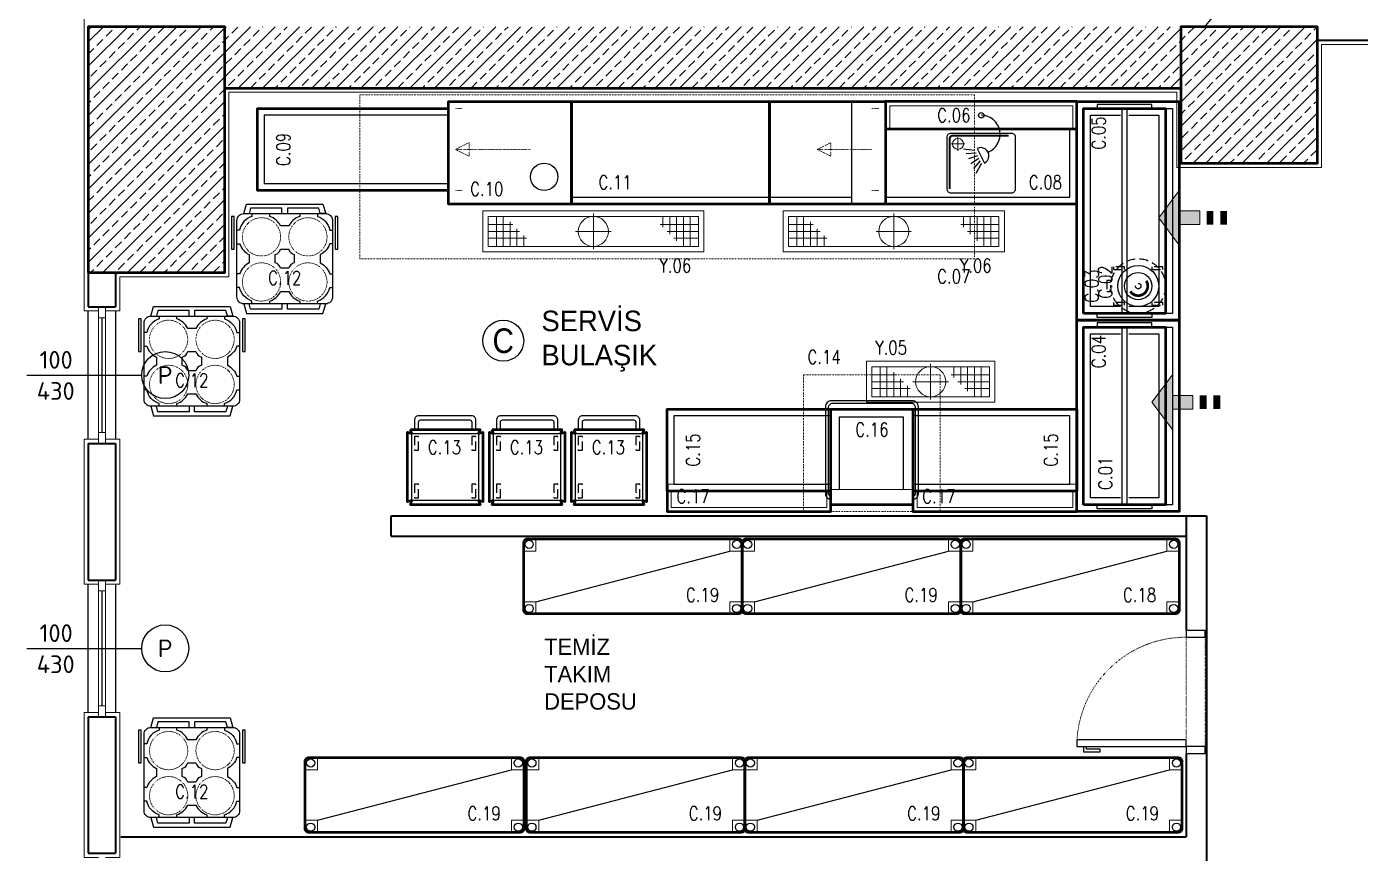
# Model space of a CAD drawing. Header units: millimetres. Extents: x 1443065 to 1517367, y 3763150 to 3779068.
# Drawn here: x 1485952 to 1486929, y 3768252 to 3768857 of the extents above; entities that cross this region are included whole.
import ezdxf
from ezdxf.enums import TextEntityAlignment as Align

# ---------------------------------------------------------------- set-up
doc = ezdxf.new("R2010")
doc.units = ezdxf.units.MM
for name, pattern in [('BORDER', [1.75, 0.5, -0.25, 0.5, -0.25, 0, -0.25]), ('DASHDOTX2', [2, 1, -0.5, 0, -0.5]), ('DASHED2', [0.375, 0.25, -0.125]), ('DOT', [0.25, 0, -0.25]), ('HIDDEN', [9.525, 6.35, -3.175])]:
    doc.linetypes.add(name, pattern=pattern)
for name, color, linetype, lineweight in [('-DWG_ANA', 7, 'Continuous', 50), ('-DWG_ANA_1', 7, 'BORDER', 25), ('-DWG_DETAY1', 7, 'Continuous', 25), ('-DWG_DETAY2', 7, 'Continuous', 15), ('-DWG_DETAY3', 7, 'Continuous', 15), ('-DWG_DETAY4', 7, 'DOT', 18), ('DUVAR', 2, 'Continuous', 35), ('DVL-C', 7, 'DASHDOTX2', 20), ('k-cizgi', 7, 'Continuous', 0), ('KAPI', 32, 'Continuous', 25), ('kapi-acilis', 43, 'DOT', 15), ('MERDIVEN', 4, 'Continuous', 20), ('NO', 7, 'Continuous', 30), ('PLAN', 253, 'Continuous', 15), ('SIVA', 3, 'Continuous', 9), ('TASIYICI', 170, 'Continuous', 50), ('TEFRIS', 165, 'Continuous', 15), ('yerizg-a', 7, 'Continuous', 15), ('yerizg-b', 7, 'Continuous', 9)]:
    doc.layers.add(name, color=color, linetype=linetype, lineweight=lineweight)
for name, color, linetype in [('BL-C', 140, 'Continuous'), ('BL-Y', 144, 'Continuous'), ('m-DOG_gor', 8, 'Continuous'), ('m-TAR_duvar', 8, 'Continuous'), ('m-TFR_vitrifiye', 1, 'Continuous'), ('m-YAZ_poz', 7, 'Continuous'), ('YAZI_BLM_1', 7, 'Continuous'), ('YAZI_BLM_2', 10, 'Continuous'), ('YRNO', 7, 'Continuous')]:
    doc.layers.add(name, color=color, linetype=linetype)
doc.styles.add('BLM_YAZI', font='stylu.ttf', dxfattribs={"width": 0.8})
doc.styles.add('mono', font='isocpeur.ttf')
doc.styles.add('ROMANS', font='romans.shx', dxfattribs={"width": 0.8})
doc.styles.get("Standard").update_dxf_attribs({"font": 'arial.ttf'})
pattern_1 = [(45, (67479.789, -87954.948), (-8.98025612, 8.98025612), []), (45, (67488.769, -87954.948), (-8.98025612, 8.98025612), [6.35, -3.175])]

# ---------------------------------------------------------------- blocks, each defined once
blk = doc.blocks.new('m-penpoz')
blk.add_line((0, -1.625), (0, 0))
blk.add_circle((0, 0.332), 0.332)
blk.add_attdef('POZNO', text='', height=0.18).set_placement((0, 0.332), align=Align.MIDDLE)
blk.add_attdef('HEIGHT', text='', height=0.18, rotation=90).set_placement((0.069, -1.625), align=Align.TOP_LEFT)
blk.add_attdef('WIDTH', text='', height=0.18, rotation=90).set_placement((0, -1.625), align=Align.BOTTOM_LEFT)
blk = doc.blocks.new('BSN160')
at = {"layer": '-DWG_ANA', "color": 0}
blk.add_lwpolyline([(80, -75), (0, -75), (0, 0), (160, 0), (160, -75), (80, -75)], dxfattribs=at)
at = {"layer": '-DWG_DETAY1', "color": 0}
blk.add_lwpolyline([(75, -70), (75, -70), (5, -70), (5, -5), (155, -5), (155, -70), (75, -70), (75, -70)], dxfattribs=at)
at = {"layer": 'NO', "linetype": 'Continuous', "style": 'ROMANS', "width": 0.8}
blk.add_attdef('NO', text='', height=10, dxfattribs=at).set_placement((23, -59), align=Align.MIDDLE)
blk = doc.blocks.new('BSN140')
at = {"layer": '-DWG_ANA', "color": 0}
blk.add_lwpolyline([(80, -75), (0, -75), (0, 0), (140, 0), (140, -75), (80, -75)], dxfattribs=at)
at = {"layer": '-DWG_DETAY1', "color": 0}
blk.add_lwpolyline([(75, -70), (75, -70), (5, -70), (5, -5), (135, -5), (135, -70), (75, -70), (75, -70)], dxfattribs=at)
at = {"layer": 'NO', "linetype": 'Continuous', "style": 'ROMANS', "width": 0.8}
blk.add_attdef('NO', text='', height=10, dxfattribs=at).set_placement((23, -59), align=Align.MIDDLE)
blk = doc.blocks.new('BYK360R')
at = {"layer": '-DWG_ANA', "color": 0}
for points in [[(-85, 0), (-85, -75), (-230, -75), (-230, 0)], [(0, 0), (0, -75), (-85, -75), (-85, 0)]]:
    blk.add_lwpolyline(points, close=True, dxfattribs=at)
at = {"layer": '-DWG_DETAY1', "color": 0}
for points in [[(-25, 0), (-25, -75)], [(-230, -70), (-25, -70)]]:
    blk.add_lwpolyline(points, dxfattribs=at)
at = {"layer": '-DWG_DETAY4', "color": 0}
for points in [[(-10, -5), (-5, -5)], [(-10, -35), (-50, -35), (-40, -40), (-40, -30), (-50, -35)], [(-5, -65), (-10, -65)]]:
    blk.add_lwpolyline(points, dxfattribs=at)
at = {"layer": 'NO', "linetype": 'Continuous', "style": 'ROMANS', "width": 0.8}
blk.add_attdef('NO', text='', height=10, dxfattribs=at).set_placement((-198, -59), align=Align.MIDDLE)
blk = doc.blocks.new('BYKK90R')
at = {"layer": '-DWG_ANA', "color": 0}
blk.add_lwpolyline([(0, 0), (0, -75), (-90, -75), (-90, 0)], close=True, dxfattribs=at)
at = {"layer": '-DWG_DETAY1', "color": 0}
blk.add_circle((-20, -55), 10, dxfattribs=at)
at = {"layer": '-DWG_DETAY4', "color": 0}
for points in [[(-85, -5), (-80, -5)], [(-30, -35), (-85, -35), (-75, -40), (-75, -30), (-85, -35)], [(-80, -65), (-85, -65)]]:
    blk.add_lwpolyline(points, dxfattribs=at)
at = {"layer": 'NO', "linetype": 'Continuous', "style": 'ROMANS', "width": 0.8}
blk.add_attdef('NO', text='', height=10, dxfattribs=at).set_placement((-62, -64), align=Align.MIDDLE)
blk = doc.blocks.new('BTN140')
at = {"layer": '-DWG_ANA', "color": 0}
blk.add_lwpolyline([(0, 30), (140, 30), (140, -30), (0, -30)], dxfattribs=at)
at = {"layer": '-DWG_DETAY1', "color": 0, "linetype": 'Continuous'}
blk.add_lwpolyline([(0, -25), (135, -25), (135, 25), (0, 25)], dxfattribs=at)
at = {"layer": '-DWG_DETAY3', "color": 0}
blk.add_line((0, -30), (0, 30), dxfattribs=at)
at = {"layer": 'NO', "linetype": 'Continuous', "style": 'ROMANS', "width": 0.8}
blk.add_attdef('NO', text='', height=10, rotation=90, dxfattribs=at).set_placement((121, 0), align=Align.MIDDLE)
blk = doc.blocks.new('BK_54L')
at = {"layer": '-DWG_DETAY1', "color": 0}
blk.add_lwpolyline([(-22, -8), (22, -8, -0.414214), (25, -11), (25, -49, -0.414214), (22, -52), (-22, -52, -0.414214), (-25, -49), (-25, -11, -0.414214)], format="xyb", close=True, dxfattribs=at)
at = {"layer": '-DWG_DETAY2', "color": 0, "const_width": 1.5}
blk.add_lwpolyline([(20, -10), (-21, -10, 0.414214), (-23, -12), (-23, -49)], format="xyb", dxfattribs=at)
at = {"layer": '-DWG_DETAY2', "color": 0}
for points in [[(-22, -16), (-12, -16)], [(-17, -11), (-17, -21)]]:
    blk.add_lwpolyline(points, dxfattribs=at)
blk.add_circle((-17, -16), 4, dxfattribs=at)
blk = doc.blocks.new('BEN140r')
at = {"layer": '-DWG_ANA', "color": 0}
for points in [[(140, -20), (140, 0), (0, 0), (0, -20)], [(0, -20), (140, -20)], [(140, -75), (0, -75)]]:
    blk.add_lwpolyline(points, dxfattribs=at)
at = {"layer": '-DWG_DETAY1', "color": 0, "linetype": 'Continuous'}
blk.add_lwpolyline([(0, -70), (135, -70), (135, -20)], dxfattribs=at)
at = {"layer": '-DWG_DETAY2', "color": 0}
blk.add_lwpolyline([(3, -20), (3, -3), (137, -3), (137, -20)], dxfattribs=at)
at = {"layer": '-DWG_DETAY3', "color": 0}
for p, q in [((0, -75), (0, -20)), ((140, -20), (140, -75))]:
    blk.add_line(p, q, dxfattribs=at)
at = {"layer": '-DWG_DETAY1', "color": 0}
blk.add_blockref('BK_54L', (70, -15), dxfattribs=at)
at = {"layer": 'NO', "linetype": 'Continuous', "style": 'ROMANS', "width": 0.8}
blk.add_attdef('NO', text='', height=10, dxfattribs=at).set_placement((117, -59), align=Align.MIDDLE)
blk = doc.blocks.new('BSU100A')
at = {"layer": '-DWG_DETAY1', "color": 0, "const_width": 2}
blk.add_lwpolyline([(3.88, -5.82, 1), (-3.88, 5.82)], format="xyb", dxfattribs=at)
at = {"layer": '-DWG_DETAY1', "color": 0}
for radius in [15, 10]:
    blk.add_circle((0, 0), radius, dxfattribs=at)
blk = doc.blocks.new('acp100')
at = {"layer": '-DWG_ANA_1', "color": 0, "linetype": 'HIDDEN'}
blk.add_circle((0, 0), 20, dxfattribs=at)
at = {"layer": '-DWG_DETAY1', "color": 0, "linetype": 'HIDDEN'}
for points in [[(-14, 18), (-14, 10), (-12, 10), (-12, 18)], [(12, 18), (12, 10), (14, 10), (14, 18)], [(-14, -10), (-14, -18), (-12, -18), (-12, -10)], [(12, -10), (12, -18), (14, -18), (14, -10)]]:
    blk.add_lwpolyline(points, close=True, dxfattribs=at)
blk.add_lwpolyline([(-4, -20), (-4, -23), (4, -23), (4, -20)], dxfattribs=at)
blk.add_circle((0, 0), 2, dxfattribs=at)
at = {"layer": 'NO', "linetype": 'Continuous', "style": 'ROMANS', "width": 0.8}
blk.add_attdef('NO', text='', height=10, dxfattribs=at).set_placement((0, -34), align=Align.MIDDLE)
blk = doc.blocks.new('BRT160')
at = {"layer": '-DWG_ANA', "color": 0}
blk.add_lwpolyline([(155, -60), (5, -60), (5, 0), (155, 0)], close=True, dxfattribs=at)
at = {"layer": '-DWG_DETAY1', "color": 0}
for points in [[(10, -27), (10, -5), (150, -5), (150, -27)], [(155, -28), (5, -28), (5, -32), (155, -32)], [(150, -33), (150, -55), (10, -55), (10, -33)]]:
    blk.add_lwpolyline(points, dxfattribs=at)
for points in [[(5, -10), (2, -10), (2, -50), (5, -50)], [(155, -10), (158, -10), (158, -50), (155, -50)]]:
    blk.add_lwpolyline(points, close=True, dxfattribs=at)
at = {"layer": 'NO', "linetype": 'Continuous', "style": 'ROMANS', "width": 0.8}
blk.add_attdef('NO', text='', height=10, dxfattribs=at).set_placement((132, -44), align=Align.MIDDLE)
blk = doc.blocks.new('BRT140')
at = {"layer": '-DWG_ANA', "color": 0}
blk.add_lwpolyline([(135, -60), (5, -60), (5, 0), (135, 0)], close=True, dxfattribs=at)
at = {"layer": '-DWG_DETAY1', "color": 0}
for points in [[(10, -27), (10, -5), (130, -5), (130, -27)], [(135, -28), (5, -28), (5, -32), (135, -32)], [(130, -33), (130, -55), (10, -55), (10, -33)]]:
    blk.add_lwpolyline(points, dxfattribs=at)
for points in [[(5, -10), (2, -10), (2, -50), (5, -50)], [(135, -10), (138, -10), (138, -50), (135, -50)]]:
    blk.add_lwpolyline(points, close=True, dxfattribs=at)
at = {"layer": 'NO', "linetype": 'Continuous', "style": 'ROMANS', "width": 0.8}
blk.add_attdef('NO', text='', height=10, dxfattribs=at).set_placement((112, -44), align=Align.MIDDLE)
blk = doc.blocks.new('BTN120')
at = {"layer": '-DWG_ANA', "color": 0}
blk.add_lwpolyline([(0, 30), (120, 30), (120, -30), (0, -30)], dxfattribs=at)
at = {"layer": '-DWG_DETAY1', "color": 0, "linetype": 'Continuous'}
blk.add_lwpolyline([(0, -25), (115, -25), (115, 25), (0, 25)], dxfattribs=at)
at = {"layer": '-DWG_DETAY3', "color": 0}
blk.add_line((0, -30), (0, 30), dxfattribs=at)
at = {"layer": 'NO', "linetype": 'Continuous', "style": 'ROMANS', "width": 0.8}
blk.add_attdef('NO', text='', height=10, rotation=90, dxfattribs=at).set_placement((101, 0), align=Align.MIDDLE)
blk = doc.blocks.new('BYM102')
at = {"layer": '-DWG_ANA', "color": 0}
blk.add_lwpolyline([(0, 0), (60, 0), (60, -70), (0, -70)], close=True, dxfattribs=at)
at = {"layer": '-DWG_DETAY1', "color": 0}
for points in [[(0, -4), (0, -4, 0.414214), (-4, -8), (-4, -71.5, 0.414214), (0.5, -76), (59.5, -76, 0.414214), (64, -71.5), (64, -8, 0.414214), (60, -4), (60, -4)], [(0, -6), (0, -6, 0.339359), (-2, -8.5), (-2, -71, 0.414214), (1, -74), (59, -74, 0.414214), (62, -71), (62, -8.5, 0.339359), (60, -6), (60, -6)]]:
    blk.add_lwpolyline(points, format="xyb", dxfattribs=at)
blk.add_lwpolyline([(7, -11), (7, -64), (54, -64), (54, -11)], dxfattribs=at)
at = {"layer": '-DWG_DETAY2', "color": 0}
blk.add_lwpolyline([(0, -11), (60, -11)], dxfattribs=at)
at = {"layer": 'NO', "linetype": 'Continuous', "style": 'ROMANS', "width": 0.8}
blk.add_attdef('NO', text='', height=10, dxfattribs=at).set_placement((30, -55), align=Align.MIDDLE)
blk = doc.blocks.new('BES120')
at = {"layer": '-DWG_ANA', "color": 0}
blk.add_lwpolyline([(120, -20), (120, 0), (0, 0), (0, -20)], dxfattribs=at)
at = {"layer": '-DWG_DETAY2', "color": 0}
for points in [[(3, -15), (3, -3), (117, -3), (117, -15)], [(0, -20), (120, -20)]]:
    blk.add_lwpolyline(points, dxfattribs=at)
at = {"layer": 'NO', "linetype": 'Continuous', "style": 'ROMANS', "width": 0.8}
blk.add_attdef('NO', text='', height=10, dxfattribs=at).set_placement((101, -11), align=Align.MIDDLE)
blk = doc.blocks.new('DDS102')
at = {"layer": 'DVL-C', "color": 0}
blk.add_lwpolyline([(0, 0), (100, 0), (100, -100), (0, -100)], close=True, dxfattribs=at)
at = {"layer": 'NO', "linetype": 'Continuous', "style": 'ROMANS', "width": 0.8}
blk.add_attdef('NO', text='', height=10, dxfattribs=at).set_placement((85, -113), align=Align.MIDDLE)
blk = doc.blocks.new('DDB453')
at = {"layer": 'DVL-C', "color": 0}
blk.add_lwpolyline([(0, 0), (450, 0), (450, -120), (0, -120)], close=True, dxfattribs=at)
at = {"layer": 'NO', "linetype": 'Continuous', "style": 'ROMANS', "width": 0.8}
blk.add_attdef('NO', text='', height=10, dxfattribs=at).set_placement((435, -133), align=Align.MIDDLE)
blk = doc.blocks.new('J-K109l')
at = {"layer": 'KAPI', "linetype": 'Continuous'}
blk.add_lwpolyline([(5, 10), (10, 10), (10, 90), (5, 90)], close=True, dxfattribs=at)
blk.add_lwpolyline([(5, 85), (1, 85), (1, 73), (3, 73), (3, 83), (5, 83)], dxfattribs=at)
at = {"layer": 'kapi-acilis', "linetype": 'DOT'}
blk.add_arc((5, 10), 80, 0, 90, dxfattribs=at)
blk = doc.blocks.new('IDD166')
at = {"layer": '-DWG_ANA', "color": 0}
blk.add_lwpolyline([(3, 0), (157, 0, -0.414214), (160, -3), (160, -52, -0.414214), (157, -55), (3, -55, -0.414214), (0, -52), (0, -3, -0.414214)], format="xyb", close=True, dxfattribs=at)
at = {"layer": '-DWG_DETAY1', "color": 0}
blk.add_lwpolyline([(9, -46), (151, -9)], dxfattribs=at)
for centre in [(4, -4), (156, -4), (4, -51), (156, -51)]:
    blk.add_circle(centre, 3, dxfattribs=at)
at = {"layer": '-DWG_DETAY2', "color": 0, "linetype": 'Continuous'}
for points in [[(0, -9), (9, -9), (9, 0)], [(151, 0), (151, -9), (160, -9)], [(0, -46), (9, -46), (9, -55)], [(160, -46), (151, -46), (151, -55)]]:
    blk.add_lwpolyline(points, dxfattribs=at)
at = {"layer": 'NO', "linetype": 'Continuous', "style": 'ROMANS', "width": 0.8}
blk.add_attdef('NO', text='', height=10, dxfattribs=at).set_placement((131, -41), align=Align.MIDDLE)
blk = doc.blocks.new('1UC-TAA6')
at = {"layer": '-DWG_ANA_1', "color": 0, "linetype": 'Continuous'}
blk.add_lwpolyline([(-30, 33), (30, 33, -0.414214), (35, 28), (35, -28, -0.414214), (30, -33), (-30, -33, -0.414214), (-35, -28), (-35, 28, -0.414214)], format="xyb", close=True, dxfattribs=at)
at = {"layer": '-DWG_DETAY1', "color": 0, "linetype": 'Continuous'}
for points in [[(-30, 33), (-28, 40), (28, 40), (30, 33), (26, 33), (25, 37), (2, 37), (2, 33)], [(-2, 33), (-2, 37), (-25, 37), (-26, 33)], [(-30, -33), (-28, -40), (28, -40), (30, -33), (26, -33), (25, -37), (2, -37), (2, -33)], [(-2, -33), (-2, -37), (-25, -37), (-26, -33)]]:
    blk.add_lwpolyline(points, dxfattribs=at)
for points in [[(-39, 7), (-37, 7), (-37, 31), (-39, 31)], [(37, 7), (39, 7), (39, 31), (37, 31)]]:
    blk.add_lwpolyline(points, close=True, dxfattribs=at)
for points in [[(-24, 33), (-24, 31, 0.265564), (-33, 21), (-35, 21)], [(11, 33), (11, 31, 0.200269), (3, 24), (0, 24), (-3, 24, 0.200269), (-11, 31), (-11, 33)], [(24, 33), (24, 31, -0.265564), (33, 21), (35, 21)], [(-35, 11), (-33, 11, 0.200269), (-26, 3), (-26, 0), (-26, -3, 0.200269), (-33, -11), (-35, -11)], [(35, 11), (33, 11, -0.200269), (26, 3), (26, 0), (26, -3, -0.200269), (33, -11), (35, -11)], [(-24, -33), (-24, -31, -0.265564), (-33, -21), (-35, -21)], [(-11, -33), (-11, -31, 0.200269), (-3, -24), (0, -24), (3, -24, 0.200269), (11, -31), (11, -33)], [(24, -33), (24, -31, 0.265564), (33, -21), (35, -21)]]:
    blk.add_lwpolyline(points, format="xyb", dxfattribs=at)
blk.add_lwpolyline([(0, -7), (-3, -7, 0.265564), (-7, -3), (-7, 0), (-7, 3, 0.265564), (-3, 7), (0, 7), (3, 7, 0.265564), (7, 3), (7, 0), (7, -3, 0.265564), (3, -7)], format="xyb", close=True, dxfattribs=at)
at = {"layer": '-DWG_DETAY2', "color": 0, "linetype": 'DOT'}
for centre in [(-17, 16), (17, 16), (-17, -17), (17, -17)]:
    blk.add_circle(centre, 14, dxfattribs=at)
at = {"layer": 'NO', "linetype": 'Continuous', "style": 'ROMANS', "width": 0.8}
blk.add_attdef('NO', text='', height=10, dxfattribs=at).set_placement((0, -14), align=Align.MIDDLE)
blk = doc.blocks.new('AKT100')
at = {"layer": '-DWG_ANA', "color": 0}
blk.add_lwpolyline([(53, -55), (2, -55), (3, -52), (0, -53), (0, -2), (3, -3), (2, 0), (53, 0), (52, -3), (55, -2), (55, -53), (52, -52)], close=True, dxfattribs=at)
at = {"layer": '-DWG_DETAY1', "color": 0}
blk.add_lwpolyline([(3, -3), (52, -3), (52, -52), (3, -52)], close=True, dxfattribs=at)
at = {"layer": '-DWG_DETAY1', "color": 0, "linetype": 'HIDDEN'}
for points in [[(5, -5), (5, -15), (8, -15), (8, -5)], [(47, -5), (47, -15), (50, -15), (50, -5)], [(5, -40), (5, -50), (8, -50), (8, -40)], [(47, -40), (47, -50), (50, -50), (50, -40)]]:
    blk.add_lwpolyline(points, close=True, dxfattribs=at)
at = {"layer": '-DWG_DETAY1', "color": 0}
blk.add_lwpolyline([(5, -55), (5, -62, 0.414214), (8, -65), (47, -65, 0.414214), (50, -62), (50, -55), (47, -55), (47, -60.5, -0.414214), (45.5, -62), (9.5, -62, -0.414214), (8, -60.5), (8, -55)], format="xyb", dxfattribs=at)
at = {"layer": 'NO', "linetype": 'Continuous', "style": 'ROMANS', "width": 0.8}
blk.add_attdef('NO', text='', height=10, dxfattribs=at).set_placement((28, -42), align=Align.MIDDLE)
blk = doc.blocks.new('1cc-mt001')
at = {"layer": '-DWG_DETAY1', "color": 0}
for points in [[(-4.54, -25.81), (-12.89, -24.76)], [(-3.59, -27.72), (-11.1, -28.34)], [(-3.05, -24.32), (2.32, -35.05)], [(-2.63, -29.62), (-9.31, -31.92)], [(-1.68, -31.53), (-7.52, -35.5)], [(-0.72, -33.44), (-5.73, -39.07)], [(0.23, -35.35), (-3.94, -42.65)]]:
    blk.add_lwpolyline(points, dxfattribs=at)
blk.add_circle((0, 0), 2, dxfattribs=at)
for centre, radius, start, end in [((-0.06, -13.97), 13.97, 289.84543, 89.75881), ((-0.37, -29.68), 6, 296.56505, 116.56505)]:
    blk.add_arc(centre, radius, start, end, dxfattribs=at)
at = {"layer": 'NO', "linetype": 'Continuous', "style": 'ROMANS', "width": 0.8}
blk.add_attdef('NO', text='', height=10, dxfattribs=at).set_placement((-20, 0), align=Align.MIDDLE)
blk = doc.blocks.new('Y-SIFON')
at = {"layer": 'yerizg-a', "color": 0, "linetype": 'Continuous'}
blk.add_circle((0, 0), 11, dxfattribs=at)
at = {"layer": 'yerizg-b', "color": 0, "linetype": 'DASHED2'}
for points in [[(0, 13), (0, -13)], [(-13, 0), (13, 0)]]:
    blk.add_lwpolyline(points, dxfattribs=at)
blk = doc.blocks.new('1BS-SYK316A')
at = {"layer": 'yerizg-a', "color": 0}
blk.add_lwpolyline([(0, 0), (162, 0), (162, -30), (0, -30)], close=True, dxfattribs=at)
at = {"layer": 'yerizg-b', "color": 0}
for p, q in [((10, -26), (10, -4)), ((15, -4), (15, -26)), ((20, -26), (20, -8)), ((132, -4), (132, -12)), ((137, -4), (137, -17)), ((142, -4), (142, -22)), ((147, -26), (147, -4)), ((152, -4), (152, -26)), ((4, -10), (22, -10)), ((4, -15), (27, -15)), ((25, -26), (25, -13)), ((30, -26), (30, -18)), ((158, -10), (130, -10)), ((158, -15), (135, -15)), ((4, -20), (32, -20)), ((158, -20), (140, -20))]:
    blk.add_line(p, q, dxfattribs=at)
blk.add_lwpolyline([(4, -4), (158, -4), (158, -26), (4, -26)], close=True, dxfattribs=at)
at = {"layer": 'PLAN', "color": 0, "linetype": 'Continuous'}
blk.add_blockref('Y-SIFON', (81, -15), dxfattribs=at)
at = {"layer": 'YRNO', "linetype": 'Continuous', "style": 'ROMANS', "width": 0.8}
blk.add_attdef('YRNO', text='', height=10, dxfattribs=at).set_placement((141, -40), align=Align.MIDDLE)
blk = doc.blocks.new('1BS-SYK39A')
at = {"layer": 'yerizg-a', "color": 0}
blk.add_lwpolyline([(0, 0), (94, 0), (94, -30), (0, -30)], close=True, dxfattribs=at)
at = {"layer": 'yerizg-b', "color": 0}
for p, q in [((10, -26), (10, -4)), ((15, -4), (15, -26)), ((20, -26), (20, -8)), ((64, -4), (64, -12)), ((69, -4), (69, -17)), ((74, -4), (74, -22)), ((79, -26), (79, -4)), ((84, -4), (84, -26)), ((4, -10), (22, -10)), ((4, -15), (27, -15)), ((25, -26), (25, -13)), ((30, -26), (30, -18)), ((90, -10), (62, -10)), ((90, -15), (67, -15)), ((4, -20), (32, -20)), ((90, -20), (72, -20))]:
    blk.add_line(p, q, dxfattribs=at)
blk.add_lwpolyline([(4, -4), (90, -4), (90, -26), (4, -26)], close=True, dxfattribs=at)
at = {"layer": 'PLAN', "color": 0, "linetype": 'Continuous'}
blk.add_blockref('Y-SIFON', (47, -15), dxfattribs=at)
at = {"layer": 'YRNO', "linetype": 'Continuous', "style": 'ROMANS', "width": 0.8}
blk.add_attdef('YRNO', text='', height=10, dxfattribs=at).set_placement((76, -40), align=Align.MIDDLE)
blk = doc.blocks.new('jb-tc2')
at = {"layer": 'YAZI_BLM_1'}
blk.add_circle((0, 0), 15, dxfattribs=at)
at = {"layer": 'YAZI_BLM_1', "style": 'BLM_YAZI'}
for s, p in [('SERVİS', (28, 7)), ('BULAŞIK', (28, -18))]:
    blk.add_text(s, height=15, dxfattribs=at).set_placement(p)
at = {"layer": 'YAZI_BLM_2', "style": 'BLM_YAZI', "width": 0.9}
blk.add_text('C', height=18, dxfattribs=at).set_placement((0, 0), align=Align.MIDDLE)
blk = doc.blocks.new('IDD166-K')
at = {"layer": '-DWG_ANA', "color": 0}
blk.add_lwpolyline([(3, 0), (157, 0, -0.414214), (160, -3), (160, -52, -0.414214), (157, -55), (3, -55, -0.414214), (0, -52), (0, -3, -0.414214)], format="xyb", close=True, dxfattribs=at)
at = {"layer": '-DWG_DETAY1', "color": 0}
blk.add_lwpolyline([(9, -46), (151, -9)], dxfattribs=at)
for centre in [(4, -4), (156, -4), (4, -51), (156, -51)]:
    blk.add_circle(centre, 3, dxfattribs=at)
at = {"layer": '-DWG_DETAY2', "color": 0, "linetype": 'Continuous'}
for points in [[(0, -9), (9, -9), (9, 0)], [(151, 0), (151, -9), (160, -9)], [(0, -46), (9, -46), (9, -55)], [(160, -46), (151, -46), (151, -55)]]:
    blk.add_lwpolyline(points, dxfattribs=at)
at = {"layer": 'NO', "linetype": 'Continuous', "style": 'ROMANS', "width": 0.8}
blk.add_attdef('NO', text='', height=10, dxfattribs=at).set_placement((131, -41), align=Align.MIDDLE)
blk = doc.blocks.new('jd-tntt')
at = {"layer": 'YAZI_BLM_1', "style": 'BLM_YAZI'}
for s, p in [('TEMİZ', (0, 40)), ('TAKIM', (0, 20)), ('DEPOSU', (0, 0))]:
    blk.add_text(s, height=12, dxfattribs=at).set_placement(p)
blk = doc.blocks.new('ja-yonoku')
at = {"layer": 'TEFRIS', "color": 1, "linetype": 'Continuous'}
blk.add_lwpolyline([(5, -20), (-5, -20), (-5, -35), (-20, -35), (0, -50), (20, -35), (5, -35), (5, -20)], dxfattribs=at)
for points in [[(-5, 0), (5, 0), (-5, -5), (5, -5)], [(-5, -10), (5, -10), (-5, -15), (5, -15)], [(-5, -20), (5, -20), (-5, -35), (5, -35)], [(5, -35), (-20, -35), (0, -50), (-20, -35)], [(5, -35), (20, -35), (0, -50), (20, -35)]]:
    blk.add_solid(points, dxfattribs=at)

msp = doc.modelspace()

# ---------------------------------------------------------------- hatches: boundary and pattern name
at = {"layer": 'm-TAR_duvar'}
h = msp.add_hatch(dxfattribs=at)
h.set_pattern_fill('ANSI33', color=256, scale=2)
h.set_pattern_definition(pattern_1)
h.paths.add_polyline_path([(1485997.06, 3768676.58), (1486097.06, 3768676.58), (1486097.06, 3768856.58), (1485997.06, 3768856.58)])
h = msp.add_hatch(dxfattribs=at)
h.set_pattern_fill('ANSI33', color=256, scale=2)
h.set_pattern_definition(pattern_1)
h.paths.add_polyline_path([(1486797.06, 3768856.58), (1486097.06, 3768856.58), (1486097.06, 3768811.58), (1486797.06, 3768811.58)])
h = msp.add_hatch(dxfattribs=at)
h.set_pattern_fill('ANSI33', color=256, scale=2)
h.set_pattern_definition(pattern_1)
h.paths.add_polyline_path([(1486797.06, 3768756.58), (1486897.06, 3768756.58), (1486897.06, 3768856.58), (1486797.06, 3768856.58)])

# ---------------------------------------------------------------- linework, layer by layer
at = {"layer": 'DUVAR'}
for p, q in [((1487077.06, 3768846.58), (1486897.06, 3768846.58)), ((1485997.06, 3768676.58), (1485997.06, 3768651.58)), ((1486017.06, 3768676.58), (1486017.06, 3768651.58)), ((1485997.06, 3768651.58), (1486017.06, 3768651.58)), ((1485997.06, 3768551.58), (1485997.06, 3768451.58)), ((1485997.06, 3768551.58), (1486017.06, 3768551.58)), ((1486017.06, 3768551.58), (1486017.06, 3768451.58)), ((1486218.89, 3768498.61), (1486815.89, 3768498.61)), ((1486218.89, 3768483.61), (1486218.89, 3768498.61)), ((1486800.89, 3768498.61), (1486800.89, 3768414.75)), ((1486815.89, 3768498.61), (1486815.89, 3768193.75)), ((1486218.89, 3768483.61), (1486800.84, 3768483.61)), ((1485997.06, 3768451.58), (1486017.06, 3768451.58)), ((1485997.06, 3768351.58), (1485997.06, 3768251.58)), ((1485997.06, 3768351.58), (1486017.06, 3768351.58)), ((1486017.06, 3768351.58), (1486017.06, 3768251.58)), ((1486800.89, 3768324.75), (1486800.89, 3768263.61)), ((1486020.84, 3768263.61), (1486800.89, 3768263.61)), ((1485997.06, 3768251.58), (1486017.06, 3768251.58))]:
    msp.add_line(p, q, dxfattribs=at)
at = {"layer": 'k-cizgi'}
for p, q in [((1486814.89, 3768414.75), (1486800.89, 3768414.75)), ((1486814.89, 3768324.75), (1486800.89, 3768324.75))]:
    msp.add_line(p, q, dxfattribs=at)
at = {"layer": 'k-cizgi', "linetype": 'DOT'}
msp.add_lwpolyline([(1486800.89, 3768324.75), (1486800.89, 3768414.75), (1486814.89, 3768414.75), (1486814.89, 3768324.75)], dxfattribs=at)
at = {"layer": 'KAPI'}
for points in [[(1486814.89, 3768409.75), (1486814.89, 3768414.75), (1486800.89, 3768414.75), (1486800.89, 3768409.75)], [(1486814.89, 3768324.75), (1486814.89, 3768329.75), (1486800.89, 3768329.75), (1486800.89, 3768324.75)]]:
    msp.add_lwpolyline(points, close=True, dxfattribs=at)
at = {"layer": 'm-DOG_gor', "linetype": 'Continuous'}
for p, q in [((1485997.06, 3768554.58), (1485997.06, 3768648.58)), ((1486007.06, 3768643.58), (1486007.06, 3768559.58)), ((1486017.06, 3768648.58), (1486017.06, 3768554.58)), ((1485997.06, 3768354.58), (1485997.06, 3768448.58)), ((1486017.06, 3768448.58), (1486017.06, 3768354.58)), ((1486007.06, 3768443.58), (1486007.06, 3768359.58))]:
    msp.add_line(p, q, dxfattribs=at)
at = {"layer": 'm-TFR_vitrifiye'}
msp.add_line((1486814.06, 3768856.07), (1487067.06, 3769156.58), dxfattribs=at)
at = {"layer": 'MERDIVEN'}
for points in [[(1486009.56, 3768643.58), (1486009.56, 3768651.58), (1486004.56, 3768651.58), (1486004.56, 3768643.58)], [(1486009.56, 3768559.58), (1486009.56, 3768643.58), (1486004.56, 3768643.58), (1486004.56, 3768559.58)], [(1486009.56, 3768551.58), (1486009.56, 3768559.58), (1486004.56, 3768559.58), (1486004.56, 3768551.58)], [(1486009.56, 3768443.58), (1486009.56, 3768451.58), (1486004.56, 3768451.58), (1486004.56, 3768443.58)], [(1486009.56, 3768359.58), (1486009.56, 3768443.58), (1486004.56, 3768443.58), (1486004.56, 3768359.58)], [(1486009.56, 3768351.58), (1486009.56, 3768359.58), (1486004.56, 3768359.58), (1486004.56, 3768351.58)]]:
    msp.add_lwpolyline(points, close=True, dxfattribs=at)
at = {"layer": 'SIVA'}
for points in [[(1486004.56, 3769230.09), (1485994.06, 3769230.09), (1485994.06, 3768648.58), (1486004.56, 3768648.58)], [(1487090.06, 3769156.65), (1487090.06, 3769148.72), (1487080.06, 3769148.72), (1487080.06, 3768843.58), (1486900.06, 3768843.58), (1486900.06, 3768753.58), (1486794.06, 3768753.58), (1486794.06, 3768808.58), (1486100.06, 3768808.58), (1486100.06, 3768673.58), (1486020.06, 3768673.58), (1486020.06, 3768648.58), (1486009.56, 3768648.58)], [(1486004.56, 3768448.58), (1485994.06, 3768448.58), (1485994.06, 3768554.58), (1486004.56, 3768554.58)], [(1486009.56, 3768554.58), (1486020.06, 3768554.58), (1486020.06, 3768448.58), (1486009.56, 3768448.58)], [(1486004.56, 3768248.58), (1485994.06, 3768248.58), (1485994.06, 3768354.58), (1486004.56, 3768354.58)], [(1486009.56, 3768354.58), (1486020.06, 3768354.58), (1486020.06, 3768248.58), (1486009.56, 3768248.58)]]:
    msp.add_lwpolyline(points, dxfattribs=at)
at = {"layer": 'TASIYICI'}
msp.add_line((1486097.06, 3768811.58), (1486797.06, 3768811.58), dxfattribs=at)
for points in [[(1485997.06, 3768676.58), (1486097.06, 3768676.58), (1486097.06, 3768856.58), (1485997.06, 3768856.58)], [(1486797.06, 3768756.58), (1486897.06, 3768756.58), (1486897.06, 3768856.58), (1486797.06, 3768856.58)]]:
    msp.add_lwpolyline(points, close=True, dxfattribs=at)

# ---------------------------------------------------------------- block references
for name, p, rotation in [('BSU100A', (1486765.89, 3768666.75), 270), ('J-K109l', (1486810.89, 3768324.75), 90)]:
    msp.add_blockref(name, p, dxfattribs=dict(rotation=rotation))
at = {"layer": 'BL-C'}
for name, p, values in [('DDB453', (1486195.89, 3768806.75), {'NO': 'C.07'}), ('BYKK90R', (1486350.89, 3768801.75), {'NO': 'C.10'}), ('BYK360R', (1486580.89, 3768801.75), {'NO': 'C.11'}), ('BEN140r', (1486580.89, 3768801.75), {'NO': 'C.08'}), ('1cc-mt001', (1486650.89, 3768791.75), {'NO': 'C.06'}), ('1UC-TAA6', (1486140.89, 3768686.75), {'NO': 'C.12'}), ('1UC-TAA6', (1486072.89, 3768611.75), {'NO': 'C.12'}), ('BTN120', (1486600.89, 3768546.75), {'NO': 'C.15'}), ('IDD166', (1486315.89, 3768481.75), {'NO': 'C.19'}), ('IDD166', (1486475.89, 3768481.75), {'NO': 'C.19'}), ('IDD166-K', (1486635.89, 3768481.75), {'NO': 'C.18'}), ('1UC-TAA6', (1486072.89, 3768310.75), {'NO': 'C.12'}), ('IDD166', (1486155.89, 3768321.75), {'NO': 'C.19'}), ('IDD166', (1486317.89, 3768321.75), {'NO': 'C.19'}), ('IDD166', (1486477.89, 3768321.75), {'NO': 'C.19'}), ('IDD166', (1486637.89, 3768321.75), {'NO': 'C.19'})]:
    msp.add_blockref(name, p, dxfattribs=at).add_auto_attribs(values)
ref = msp.add_blockref('BSN160', (1486795.89, 3768801.75), dxfattribs=dict(at, rotation=270))
ref.add_attrib('NO', 'C.05', dxfattribs={"layer": 'NO', "linetype": 'Continuous', "height": 10, "rotation": 90, "style": 'ROMANS', "width": 0.8}).set_placement((1486736.89, 3768778.75), align=Align.MIDDLE)
ref = msp.add_blockref('BRT160', (1486785.89, 3768801.75), dxfattribs=dict(at, rotation=270))
ref.add_attrib('NO', 'C.02', dxfattribs={"layer": 'NO', "linetype": 'Continuous', "height": 10, "rotation": 90, "style": 'ROMANS', "width": 0.8}).set_placement((1486741.89, 3768669.75), align=Align.MIDDLE)
ref = msp.add_blockref('BTN140', (1486260.89, 3768766.75), dxfattribs=dict(at, rotation=180))
ref.add_attrib('NO', 'C.09', dxfattribs={"layer": 'NO', "linetype": 'Continuous', "height": 10, "rotation": 90, "style": 'ROMANS', "width": 0.8}).set_placement((1486139.89, 3768766.75), align=Align.MIDDLE)
ref = msp.add_blockref('acp100', (1486765.89, 3768666.75), dxfattribs=dict(at, rotation=270))
ref.add_attrib('NO', 'C.03', dxfattribs={"layer": 'NO', "linetype": 'Continuous', "height": 10, "rotation": 90, "style": 'ROMANS', "width": 0.8}).set_placement((1486731.89, 3768666.75), align=Align.MIDDLE)
ref = msp.add_blockref('BSN140', (1486795.89, 3768641.75), dxfattribs=dict(at, rotation=270))
ref.add_attrib('NO', 'C.04', dxfattribs={"layer": 'NO', "linetype": 'Continuous', "height": 10, "rotation": 90, "style": 'ROMANS', "width": 0.8}).set_placement((1486736.89, 3768618.75), align=Align.MIDDLE)
ref = msp.add_blockref('BRT140', (1486785.89, 3768641.75), dxfattribs=dict(at, rotation=270))
ref.add_attrib('NO', 'C.01', dxfattribs={"layer": 'NO', "linetype": 'Continuous', "height": 10, "rotation": 90, "style": 'ROMANS', "width": 0.8}).set_placement((1486741.89, 3768529.75), align=Align.MIDDLE)
ref = msp.add_blockref('DDS102', (1486620.89, 3768501.75), dxfattribs=dict(at, rotation=180))
ref.add_attrib('NO', 'C.14', dxfattribs={"layer": 'NO', "linetype": 'Continuous', "height": 10, "style": 'ROMANS', "width": 0.8}).set_placement((1486535.89, 3768614.75), align=Align.MIDDLE)
ref = msp.add_blockref('BTN120', (1486540.89, 3768546.75), dxfattribs=dict(at, rotation=180))
ref.add_attrib('NO', 'C.15', dxfattribs={"layer": 'NO', "linetype": 'Continuous', "height": 10, "rotation": 90, "style": 'ROMANS', "width": 0.8}).set_placement((1486439.89, 3768546.75), align=Align.MIDDLE)
ref = msp.add_blockref('BYM102', (1486600.89, 3768506.75), dxfattribs=dict(at, rotation=180))
ref.add_attrib('NO', 'C.16', dxfattribs={"layer": 'NO', "linetype": 'Continuous', "height": 10, "style": 'ROMANS', "width": 0.8}).set_placement((1486570.89, 3768561.75), align=Align.MIDDLE)
ref = msp.add_blockref('AKT100', (1486285.89, 3768506.75), dxfattribs=dict(at, rotation=180))
ref.add_attrib('NO', 'C.13', dxfattribs={"layer": 'NO', "linetype": 'Continuous', "height": 10, "style": 'ROMANS', "width": 0.8}).set_placement((1486257.89, 3768548.75), align=Align.MIDDLE)
ref = msp.add_blockref('AKT100', (1486345.89, 3768506.75), dxfattribs=dict(at, rotation=180))
ref.add_attrib('NO', 'C.13', dxfattribs={"layer": 'NO', "linetype": 'Continuous', "height": 10, "style": 'ROMANS', "width": 0.8}).set_placement((1486317.89, 3768548.75), align=Align.MIDDLE)
ref = msp.add_blockref('AKT100', (1486405.89, 3768506.75), dxfattribs=dict(at, rotation=180))
ref.add_attrib('NO', 'C.13', dxfattribs={"layer": 'NO', "linetype": 'Continuous', "height": 10, "style": 'ROMANS', "width": 0.8}).set_placement((1486377.89, 3768548.75), align=Align.MIDDLE)
ref = msp.add_blockref('BES120', (1486540.89, 3768501.75), dxfattribs=dict(at, rotation=180))
ref.add_attrib('NO', 'C.17', dxfattribs={"layer": 'NO', "linetype": 'Continuous', "height": 10, "style": 'ROMANS', "width": 0.8}).set_placement((1486439.89, 3768512.75), align=Align.MIDDLE)
ref = msp.add_blockref('BES120', (1486720.89, 3768501.75), dxfattribs=dict(at, rotation=180))
ref.add_attrib('NO', 'C.17', dxfattribs={"layer": 'NO', "linetype": 'Continuous', "height": 10, "style": 'ROMANS', "width": 0.8}).set_placement((1486619.89, 3768512.75), align=Align.MIDDLE)
at = {"layer": 'BL-Y'}
for p in [(1486285.89, 3768721.75), (1486505.89, 3768721.75)]:
    msp.add_blockref('1BS-SYK316A', p, dxfattribs=at).add_auto_attribs({'YRNO': 'Y.06'})
ref = msp.add_blockref('1BS-SYK39A', (1486660.89, 3768581.75), dxfattribs=dict(at, rotation=180))
ref.add_attrib('YRNO', 'Y.05', dxfattribs={"layer": 'YRNO', "linetype": 'Continuous', "height": 10, "style": 'ROMANS', "width": 0.8}).set_placement((1486584.89, 3768621.75), align=Align.MIDDLE)
at = {"layer": 'DUVAR', "rotation": 270}
for p in [(1486830.89, 3768716.75), (1486825.89, 3768581.75)]:
    msp.add_blockref('ja-yonoku', p, dxfattribs=at)
at = {"layer": 'DUVAR'}
for name, p in [('jb-tc2', (1486300.89, 3768626.75)), ('jd-tntt', (1486330.89, 3768356.75))]:
    msp.add_blockref(name, p, dxfattribs=at)
at = {"layer": 'm-YAZ_poz'}
ref = msp.add_blockref('m-penpoz', (1486036.18, 3768601.58), dxfattribs=dict(at, xscale=51.83999999999998, yscale=51.83999999999998, zscale=51.83999999999998, rotation=270.0004505966874))
ref.add_attrib('WIDTH', '100', dxfattribs={"layer": '0', "height": 12.96, "style": 'mono'}).set_placement((1485985.63, 3768602.37), align=Align.BOTTOM_RIGHT)
ref.add_attrib('HEIGHT', '430', dxfattribs={"layer": '0', "height": 12.96, "style": 'mono'}).set_placement((1485987.08, 3768579.57), align=Align.BOTTOM_RIGHT)
ref.add_attrib('POZNO', 'P', dxfattribs={"layer": '0', "height": 12.96, "style": 'mono'}).set_placement((1486053.39, 3768601.58), align=Align.MIDDLE_CENTER)
ref = msp.add_blockref('m-penpoz', (1486036.18, 3768601.58), dxfattribs=dict(at, xscale=51.83999999999998, yscale=51.83999999999998, zscale=51.83999999999998, rotation=270.0004505966874))
ref.add_attrib('WIDTH', '100', dxfattribs={"layer": '0', "height": 12.96, "style": 'mono'}).set_placement((1485985.63, 3768602.37), align=Align.BOTTOM_RIGHT)
ref.add_attrib('HEIGHT', '430', dxfattribs={"layer": '0', "height": 12.96, "style": 'mono'}).set_placement((1485987.08, 3768579.57), align=Align.BOTTOM_RIGHT)
ref.add_attrib('POZNO', 'P', dxfattribs={"layer": '0', "height": 12.96, "style": 'mono'}).set_placement((1486053.39, 3768601.58), align=Align.MIDDLE_CENTER)
ref = msp.add_blockref('m-penpoz', (1486036.18, 3768401.58), dxfattribs=dict(at, xscale=51.83999999999998, yscale=51.83999999999998, zscale=51.83999999999998, rotation=270.0004505966874))
ref.add_attrib('WIDTH', '100', dxfattribs={"layer": '0', "height": 12.96, "style": 'mono'}).set_placement((1485985.63, 3768402.37), align=Align.BOTTOM_RIGHT)
ref.add_attrib('HEIGHT', '430', dxfattribs={"layer": '0', "height": 12.96, "style": 'mono'}).set_placement((1485987.08, 3768379.57), align=Align.BOTTOM_RIGHT)
ref.add_attrib('POZNO', 'P', dxfattribs={"layer": '0', "height": 12.96, "style": 'mono'}).set_placement((1486053.39, 3768401.58), align=Align.MIDDLE_CENTER)

doc.saveas('drawing.dxf')
